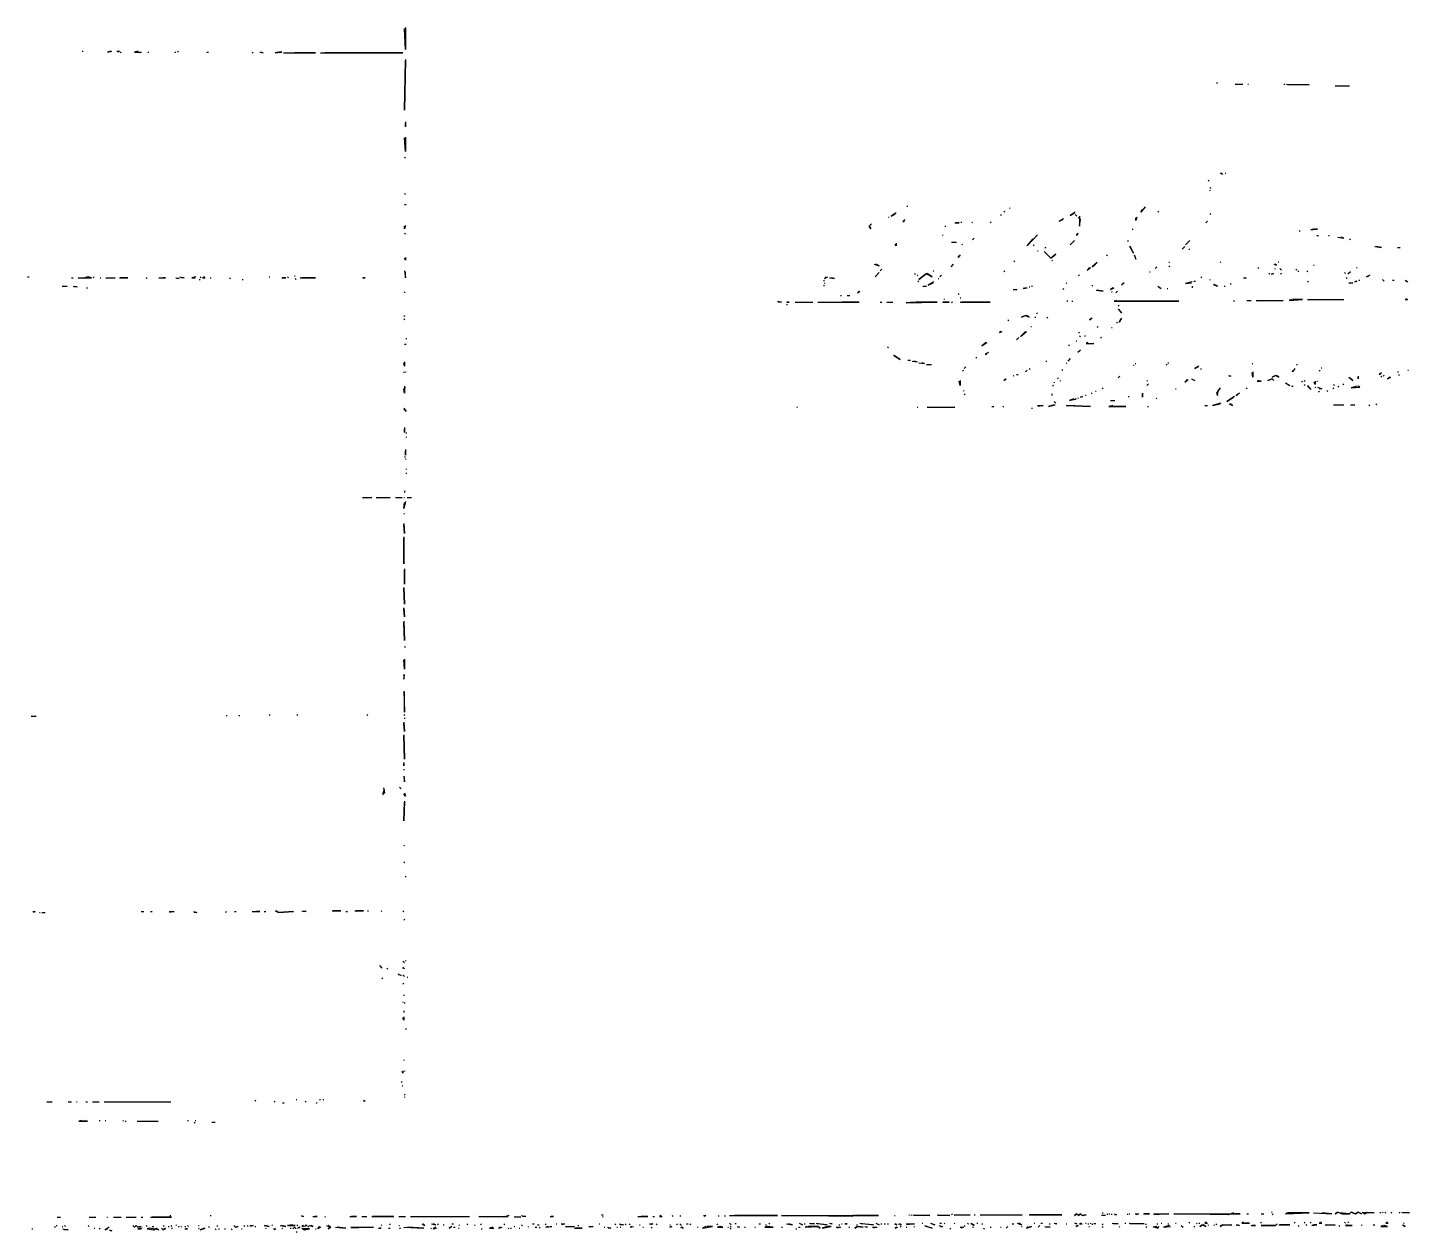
# Model space of a CAD drawing. Extents: x 1 to 1989, y -9 to 1002.
# Drawn here: x 1288 to 1561.7, y 58 to 296.5 of the extents above; entities that cross this region are included whole.
import ezdxf

# ---------------------------------------------------------------- set-up
doc = ezdxf.new("R2010")
doc.units = 0
doc.layers.add('LINEWORK', color=4, linetype='CONTINUOUS')

msp = doc.modelspace()

# ---------------------------------------------------------------- linework, layer by layer
at = {"layer": 'LINEWORK'}
for points in [[(1362.8333, 296.5), (1362.8333, 292.1667), (1362.6667, 296.3333)], [(1298.8333, 291.8333), (1299, 291.8333)], [(1304.5, 291.8333), (1303.8333, 291.6667), (1304.6667, 291.8333)], [(1305.6667, 291.8333), (1306.1667, 291.8333), (1305.8333, 291.6667)], [(1306.5, 291.6667), (1306.3333, 291.5)], [(1309.8333, 291.8333), (1309.1667, 291.6667), (1310.5, 291.6667), (1310.1667, 291.5)], [(1311.8333, 291.6667), (1312, 291.6667)], [(1317.1667, 291.6667), (1317.3333, 291.6667)], [(1317.6667, 291.8333), (1317.8333, 291.6667)], [(1323.5, 291.6667), (1323.8333, 291.6667)], [(1332.5, 291.6667), (1332.6667, 291.5)], [(1334, 291.6667), (1334.6667, 291.5), (1334.1667, 291.6667)], [(1337.6667, 291.6667), (1337, 291.5), (1338.3333, 291.6667), (1337.8333, 291.6667)], [(1338.6667, 291.5), (1345, 291.5), (1340.8333, 291.5)], [(1346, 291.5), (1362.3333, 291.5), (1346.8333, 291.5)], [(1362.8333, 290.1667), (1362.6667, 280.1667), (1362.8333, 290)], [(1523.5, 285.6667), (1523.6667, 285.5)], [(1527.1667, 285.3333), (1528.6667, 285.3333)], [(1529.6667, 285.3333), (1529.8333, 285.3333)], [(1536.8333, 285.3333), (1537, 285.3333)], [(1537.3333, 285.3333), (1541.8333, 285.1667), (1537.5, 285.1667)], [(1547, 285), (1549.8333, 285)], [(1362.8333, 277.8333), (1362.8333, 276.8333), (1362.8333, 277.5)], [(1362.8333, 274.8333), (1362.8333, 272), (1362.6667, 274.6667)], [(1362.6667, 270.8333), (1362.8333, 270.6667)], [(1521.8333, 266.3333), (1522, 266.1667)], [(1524.1667, 267.6667), (1524.6667, 267.5), (1524.3333, 267.6667)], [(1525.1667, 267.6667), (1525.3333, 267.6667)], [(1362.6667, 263.6667), (1362.8333, 263.5)], [(1522.3333, 264.8333), (1522.1667, 264.6667)], [(1522.1667, 264.3333), (1522.1667, 264.1667)], [(1362.6667, 261.5), (1363, 261.5)], [(1462.1667, 261.1667), (1462.3333, 261.1667)], [(1481.5, 260.1667), (1481.3333, 260)], [(1482.5, 260.8333), (1482.5, 260.6667)], [(1495.5, 260), (1494.5, 259.3333), (1495.3333, 259.8333)], [(1509.3333, 261), (1508.5, 260), (1508.8333, 260.5)], [(1512, 260.1667), (1511.8333, 260)], [(1362.8333, 257.3333), (1362.6667, 256.6667), (1362.6667, 257.1667)], [(1455.1667, 257.6667), (1454.6667, 257.1667), (1455, 256.6667), (1454.6667, 257.1667)], [(1458.5, 259), (1458.6667, 259)], [(1460, 259.8333), (1459, 259.1667), (1459.8333, 259.6667)], [(1461.6667, 258.5), (1461.5, 258), (1461.5, 258.3333)], [(1471.6667, 257.8333), (1472.5, 257.8333), (1471.8333, 257.8333)], [(1472.8333, 258), (1473, 258)], [(1475, 258), (1475.1667, 257.8333)], [(1478.8333, 258), (1478.6667, 257.8333)], [(1480.8333, 259.5), (1480.6667, 259.3333)], [(1493.1667, 258.6667), (1492.3333, 258.1667), (1493, 258.5)], [(1495.5, 259.5), (1495.8333, 259.1667)], [(1496.3333, 259.1667), (1496.3333, 257.1667), (1496.5, 258.5), (1496.1667, 259)], [(1507.6667, 259), (1507.5, 258.3333), (1507.5, 258.8333)], [(1521.6667, 258.1667), (1521.3333, 257.8333)], [(1522.3333, 259.6667), (1522.1667, 259.5)], [(1362.6667, 255.8333), (1362.8333, 255.6667)], [(1469.1667, 255.5), (1469.1667, 255.3333)], [(1469.6667, 257.1667), (1469.8333, 257.1667)], [(1475.5, 254.8333), (1475.1667, 254.5)], [(1488, 255.5), (1486, 253.3333), (1487.1667, 254.6667)], [(1496, 255.8333), (1495.8333, 255.3333), (1495.8333, 255.6667)], [(1506.8333, 256.6667), (1506.8333, 256.5)], [(1539.8333, 256.3333), (1540, 256.1667)], [(1543, 256.6667), (1542.1667, 256.5), (1543.5, 256.6667), (1543.1667, 256.5)], [(1543.3333, 255.3333), (1543.6667, 255.3333)], [(1545.6667, 255.3333), (1545.8333, 255.3333)], [(1547.5, 255), (1548.6667, 254.8333), (1548.1667, 255)], [(1549.8333, 254.6667), (1550, 254.5)], [(1460, 253.8333), (1460, 253.3333), (1459.8333, 253.6667)], [(1471, 254), (1472, 254)], [(1473, 253.6667), (1473.1667, 253.5)], [(1487.1667, 253.5), (1487.3333, 253.3333)], [(1488, 252.3333), (1488.1667, 252.3333)], [(1489.3333, 252.1667), (1490.6667, 250.8333), (1491.6667, 251.6667), (1490.6667, 250.8333)], [(1489.6667, 253), (1489.5, 252.8333)], [(1495.3333, 254.3333), (1494.5, 253.5)], [(1505.8333, 254.3333), (1506, 254.1667)], [(1506.3333, 253.3333), (1507, 251.8333), (1506.3333, 253.1667)], [(1517.1667, 253.1667), (1516.6667, 252.6667)], [(1518.1667, 254.3333), (1517.3333, 253.5)], [(1518, 252.6667), (1518.1667, 252.6667)], [(1554.8333, 253.1667), (1556.1667, 253), (1555, 253.1667)], [(1559.3333, 253), (1559.8333, 253)], [(1362.8333, 251), (1362.8333, 250.5), (1362.6667, 250.8333)], [(1455.6667, 249.6667), (1456.6667, 249.3333), (1456, 249.6667)], [(1471.3333, 249.6667), (1470.8333, 249.1667)], [(1472.6667, 251.5), (1472.3333, 251), (1472.5, 251.3333)], [(1483.5, 250.3333), (1483.3333, 250.1667)], [(1490.8333, 250.5), (1491, 250.3333)], [(1499.8333, 250), (1498.8333, 249.1667), (1499.5, 249.6667)], [(1501.8333, 251.5), (1501.6667, 251.3333)], [(1507.1667, 251.5), (1507.5, 250.6667), (1507.3333, 251.3333)], [(1511.6667, 249.1667), (1511.3333, 248.8333)], [(1514, 250.1667), (1514.1667, 250)], [(1514.1667, 249.3333), (1514, 249.1667)], [(1524.3333, 250.1667), (1524.1667, 250)], [(1534.8333, 249.6667), (1535.3333, 249.5), (1535, 249.6667)], [(1535.6667, 250.1667), (1535.8333, 250.1667)], [(1542.6667, 249.5), (1542.8333, 249.5)], [(1288, 247.1667), (1288.3333, 247.1667)], [(1296.6667, 247), (1297, 247)], [(1299.8333, 247.1667), (1299, 246.8333), (1298, 247), (1300.6667, 247), (1300, 247.1667)], [(1301.1667, 247.1667), (1301, 247)], [(1302.3333, 247), (1302.5, 247)], [(1303.5, 247), (1305.3333, 247), (1303.6667, 246.8333)], [(1306.1667, 247), (1307.8333, 247), (1306.3333, 247)], [(1311.6667, 247), (1311.5, 246.8333)], [(1314, 247), (1315.3333, 247), (1314.8333, 247)], [(1317.3333, 247), (1318, 246.8333), (1317.5, 246.8333)], [(1318.1667, 247.1667), (1319, 247), (1318.3333, 247)], [(1321.3333, 247.1667), (1320.5, 247), (1321.1667, 247)], [(1322, 246.6667), (1322.1667, 246.6667)], [(1322.1667, 247.1667), (1322.3333, 247)], [(1323, 247.1667), (1322.6667, 247), (1323.1667, 247)], [(1324.1667, 247), (1324.3333, 247)], [(1328, 247), (1328.1667, 246.8333)], [(1330.5, 246.6667), (1330.6667, 246.6667)], [(1335.8333, 247.1667), (1336, 247.1667)], [(1338.3333, 247), (1339.1667, 247), (1338.5, 247)], [(1339.5, 247.1667), (1339.6667, 247)], [(1340.8333, 247.3333), (1341, 247.3333)], [(1341, 246.8333), (1341.1667, 246.6667)], [(1342, 247), (1345, 247), (1342.3333, 247)], [(1354.3333, 247), (1354.8333, 247), (1354.5, 247)], [(1362.6667, 248.3333), (1362.8333, 247), (1362.8333, 248.1667)], [(1445.6667, 246.5), (1445.6667, 246.3333)], [(1446.1667, 247.1667), (1445.8333, 246.8333), (1446.5, 247.1667)], [(1446.8333, 247), (1447.8333, 246.8333), (1447, 247)], [(1456.6667, 248), (1455.8333, 247.1667)], [(1457.1667, 248.6667), (1456.8333, 248.3333)], [(1463.6667, 247.8333), (1463.8333, 247.6667)], [(1464.1667, 247.5), (1464.3333, 247.3333)], [(1464.5, 246.3333), (1464.3333, 246.1667)], [(1466, 247.8333), (1464.5, 246.6667), (1466, 247.8333), (1467.1667, 247.1667), (1466.1667, 247.8333)], [(1467.3333, 248.3333), (1467.5, 248.3333)], [(1468.3333, 246.8333), (1468.5, 246.8333)], [(1469, 247.5), (1468.6667, 247.1667)], [(1481.5, 248.3333), (1481.3333, 248.1667)], [(1496.3333, 247.5), (1496.1667, 247.3333)], [(1498.3333, 249), (1497.8333, 248.5), (1498.5, 249)], [(1510.1667, 248.1667), (1510.3333, 248.1667)], [(1519, 246.3333), (1519.3333, 246.3333)], [(1520.5, 247.1667), (1520.3333, 247)], [(1522.1667, 246.6667), (1522.1667, 246.5)], [(1528.8333, 247), (1529.3333, 247), (1529, 246.8333)], [(1531.8333, 249), (1531.6667, 248.8333)], [(1534, 247.8333), (1533.8333, 247.6667)], [(1534.6667, 247.8333), (1534.3333, 247.6667), (1534.8333, 247.8333)], [(1535, 248.8333), (1535, 248.6667)], [(1536, 248.8333), (1536.3333, 248.5)], [(1536.3333, 247.8333), (1536.1667, 247.6667)], [(1539.3333, 248.6667), (1539.1667, 248.5)], [(1539.6667, 248.3333), (1539.6667, 248.1667)], [(1541.5, 248.3333), (1541.3333, 248.1667)], [(1541.5, 246.3333), (1541.6667, 246.1667)], [(1548.8333, 248), (1549, 247.8333)], [(1549.3333, 247), (1549.1667, 246.8333)], [(1550, 248.1667), (1549.5, 247.6667)], [(1551.1667, 246.3333), (1550.8333, 246.1667), (1551.3333, 246.3333)], [(1551.1667, 249), (1551.3333, 249)], [(1551.6667, 246.5), (1551.8333, 246.5)], [(1553.8333, 247.5), (1553.1667, 247.1667), (1553.6667, 247.3333)], [(1556.3333, 246.6667), (1556.6667, 246.3333)], [(1558.3333, 246.5), (1558.6667, 246.5)], [(1560.8333, 246.5), (1561.3333, 246.1667), (1561, 246.3333)], [(1294.8333, 245.3333), (1295.8333, 245.3333)], [(1297, 245.3333), (1297.8333, 245.1667), (1297.1667, 245.1667)], [(1299.8333, 245), (1299.6667, 244.8333)], [(1362.6667, 244.1667), (1362.6667, 244)], [(1445.6667, 245.5), (1445.6667, 245.3333)], [(1445.8333, 246), (1445.8333, 245.8333)], [(1452.6667, 244.3333), (1452.3333, 244), (1452.8333, 244.3333)], [(1465.3333, 245.3333), (1466, 245.3333), (1465.5, 245.1667)], [(1467.5, 246.1667), (1466.3333, 245.5), (1467.3333, 246)], [(1472.5, 243.8333), (1472.3333, 243.6667)], [(1483.1667, 244.6667), (1484, 244.6667)], [(1485.8333, 245), (1485.1667, 244.8333), (1486, 245)], [(1486.3333, 245.1667), (1486.5, 245.1667)], [(1486.8333, 245.3333), (1487, 245.3333)], [(1493.1667, 244.8333), (1493, 244.6667)], [(1493.8333, 246), (1493.6667, 245.8333)], [(1498.8333, 245.5), (1498.8333, 245.3333)], [(1499.6667, 244.5), (1501, 244.3333), (1499.8333, 244.5)], [(1503, 245), (1502.5, 244.6667), (1503.1667, 245)], [(1502.6667, 244.1667), (1502.8333, 244.1667)], [(1503.8333, 244.3333), (1503.5, 244)], [(1505.1667, 246), (1504.6667, 245.5)], [(1511.8333, 245.3333), (1512.5, 244.8333), (1512.1667, 245)], [(1513.6667, 244.8333), (1513.8333, 244.8333)], [(1518.6667, 246.1667), (1517.3333, 245.8333), (1518.5, 246)], [(1518.6667, 245.3333), (1518.6667, 245)], [(1522.8333, 245.6667), (1523.6667, 245.3333), (1523, 245.6667)], [(1525, 245.3333), (1525.1667, 245.3333)], [(1526.3333, 245.8333), (1526.1667, 245.6667)], [(1549.6667, 246), (1550.5, 246), (1549.8333, 245.8333)], [(1436.5, 242.3333), (1437.3333, 242.1667), (1436.6667, 242.1667)], [(1438.3333, 242.1667), (1438.8333, 242.1667), (1438.5, 242.1667)], [(1438.3333, 241.6667), (1438.5, 241.6667)], [(1440, 242.1667), (1443.5, 242.1667)], [(1444.5, 242.1667), (1452.6667, 242.1667), (1449.3333, 242.1667)], [(1449, 243.5), (1449.1667, 243.5)], [(1450.3333, 243.5), (1450.8333, 243.5)], [(1456.8333, 242.1667), (1457.1667, 242.1667)], [(1458.1667, 242.1667), (1459.3333, 242.1667)], [(1463.6667, 242.1667), (1462, 242), (1468.1667, 242.1667), (1463.8333, 242.1667)], [(1469.1667, 242.1667), (1470.5, 242.1667), (1469.3333, 242.1667)], [(1469.5, 242.8333), (1469.5, 242.6667)], [(1471.1667, 242.1667), (1471, 242)], [(1472.6667, 243), (1472.8333, 243)], [(1472.6667, 242.1667), (1478.6667, 242.1667), (1473, 242.1667)], [(1493.8333, 242.5), (1494, 242.3333)], [(1494.8333, 242.3333), (1495, 242.3333)], [(1503.6667, 242.5), (1503.1667, 242.3333), (1516, 242.3333), (1503.8333, 242.3333)], [(1504.1667, 241.5), (1504, 241.3333)], [(1504, 240.8333), (1504.6667, 240), (1504.5, 240.3333)], [(1526.8333, 242.5), (1527, 242.3333)], [(1529.5, 242.5), (1530.3333, 242.5)], [(1531.3333, 242.5), (1536.6667, 242.5), (1531.5, 242.3333)], [(1538.3333, 242.6667), (1537.8333, 242.5), (1540.5, 242.6667), (1538.5, 242.6667)], [(1541.5, 242.6667), (1548.6667, 242.6667)], [(1561.1667, 242.8333), (1560.8333, 242.6667), (1561.3333, 242.6667)], [(1362.6667, 239.5), (1362.5, 239.3333)], [(1362.5, 238.8333), (1362.6667, 238.6667)], [(1482.1667, 238.6667), (1482.3333, 238.5)], [(1485.6667, 239.5), (1484.8333, 239.1667), (1485.6667, 239.5), (1486.3333, 239.1667), (1485.8333, 239.5)], [(1487.5, 239.1667), (1487.6667, 239.1667)], [(1488, 240), (1487.8333, 239.8333)], [(1490, 239.1667), (1489.8333, 239)], [(1498.8333, 239), (1498.3333, 238.6667), (1498.6667, 238.8333)], [(1503.8333, 238.1667), (1503.6667, 238)], [(1504.6667, 239), (1504.1667, 238.1667), (1504.5, 238.8333)], [(1480.8333, 236.3333), (1480.5, 236.1667), (1481, 236.3333)], [(1485.6667, 236.3333), (1484.6667, 235.3333), (1485.8333, 236.3333)], [(1486.6667, 237.3333), (1486.8333, 237.3333)], [(1496.3333, 236.1667), (1496.1667, 236)], [(1496.3333, 235.5), (1496.5, 235.3333)], [(1497.3333, 235.5), (1497.5, 235.5)], [(1500, 237.3333), (1499.8333, 237.1667)], [(1502.6667, 237.1667), (1502.8333, 237.1667)], [(1362.6667, 233.8333), (1363, 233.8333)], [(1363, 235), (1363, 234.8333)], [(1458.3333, 233.3333), (1458.5, 233.1667)], [(1477.8333, 234.1667), (1477, 233.5), (1478, 234.1667)], [(1484.3333, 235.1667), (1483.8333, 234.6667)], [(1494.3333, 233.6667), (1494.1667, 233.5)], [(1495.6667, 234.5), (1495.8333, 234.5)], [(1496.5, 232.6667), (1496, 232.1667)], [(1498, 234.1667), (1497.6667, 234), (1499.1667, 234), (1498.3333, 233.8333)], [(1500.6667, 235.1667), (1500.5, 235)], [(1362.6667, 230.3333), (1362.6667, 229.5), (1362.5, 230.1667)], [(1459.5, 231.6667), (1460.8333, 230.8333), (1459.6667, 231.5)], [(1462.3333, 230.6667), (1462.8333, 230.6667)], [(1463.1667, 230.5), (1464.1667, 230.3333), (1463.5, 230.5)], [(1464.5, 230.1667), (1465.6667, 230), (1465.1667, 230.1667)], [(1475.8333, 231.1667), (1476, 231.1667)], [(1478.3333, 232.1667), (1477.6667, 231.8333), (1478, 231.8333)], [(1489.6667, 230.5), (1489.8333, 230.5)], [(1493.8333, 230.1667), (1493.6667, 230)], [(1494.5, 231), (1494, 230.5)], [(1507.3333, 230), (1507.5, 230)], [(1513.8333, 230.1667), (1514, 230.1667)], [(1530.5, 230), (1530.6667, 230)], [(1362.5, 228.3333), (1362.5, 228.1667)], [(1362.8333, 228.3333), (1363, 228.3333)], [(1466, 229.8333), (1467, 229.8333)], [(1473.3333, 228.6667), (1473.1667, 228.5)], [(1473.8333, 229.3333), (1473.5, 229)], [(1483.1667, 227.6667), (1483.3333, 227.5)], [(1483.8333, 227.8333), (1484.1667, 227.8333)], [(1486, 228.6667), (1485.6667, 228.3333)], [(1486.5, 229), (1486.3333, 228.8333)], [(1492.1667, 227.1667), (1492, 227)], [(1492.8333, 228.8333), (1493, 228.6667)], [(1504.3333, 227.5), (1504, 227.1667)], [(1507, 229.6667), (1507.1667, 229.6667)], [(1513.6667, 229.8333), (1513.5, 229.6667)], [(1520, 229.5), (1519.1667, 229), (1519.8333, 229.3333)], [(1520.3333, 229), (1520.3333, 228.8333)], [(1525.8333, 227.6667), (1526.3333, 227.5), (1526, 227.5)], [(1530.6667, 228.3333), (1530.6667, 227.3333), (1530.5, 228.1667)], [(1535.1667, 227.6667), (1534.5, 227.3333), (1535.1667, 227.6667), (1535.8333, 227.3333), (1535.3333, 227.6667)], [(1539, 229), (1538.5, 228.3333), (1538.6667, 228.6667)], [(1539.3333, 229.8333), (1539.5, 229.8333)], [(1544, 228.6667), (1543.8333, 228.5)], [(1544.1667, 229.1667), (1544.3333, 229.1667)], [(1549.6667, 227.3333), (1550.5, 226.6667), (1549.8333, 227.1667)], [(1551.5, 227.5), (1551.5, 227), (1551.5, 227.3333)], [(1556.1667, 228.1667), (1555.6667, 227.8333), (1556, 228)], [(1556, 227.5), (1556.1667, 227.3333)], [(1556.6667, 227.6667), (1556.5, 227.5)], [(1557.8333, 227.3333), (1557.3333, 227), (1558, 227.3333)], [(1559.3333, 228.3333), (1559.5, 228.3333)], [(1559.6667, 227.8333), (1559.5, 227.6667)], [(1561.3333, 228.6667), (1561.5, 228.6667)], [(1362.6667, 225.5), (1362.6667, 224.1667), (1362.5, 224.8333), (1362.8333, 225.3333)], [(1472.6667, 226.6667), (1472.6667, 225.6667), (1472.5, 226.5)], [(1473.3333, 224.6667), (1473.5, 224.5)], [(1481.6667, 227), (1481.3333, 226.6667), (1481.8333, 227)], [(1491.1667, 225.6667), (1491, 225.5)], [(1491.3333, 226.3333), (1491.3333, 226.1667)], [(1492.5, 226.6667), (1492.5, 226.5)], [(1499.5, 224.5), (1499.6667, 224.5)], [(1501, 225.1667), (1500.8333, 225)], [(1509.6667, 226.6667), (1509.8333, 226.5)], [(1510, 226), (1509.6667, 225.6667)], [(1515.3333, 225), (1515.5, 225)], [(1517.6667, 226.8333), (1517.1667, 226.3333), (1517.8333, 226.8333)], [(1518.5, 227), (1519.1667, 226.6667), (1518.6667, 226.8333)], [(1524.1667, 225.1667), (1523.5, 224.1667), (1523.6667, 223.6667), (1523.8333, 224.8333)], [(1529.5, 225.1667), (1529.3333, 225)], [(1531.8333, 226.6667), (1531.5, 226.5), (1532.3333, 226.5), (1532, 226.5)], [(1534.5, 227), (1533.6667, 226.6667), (1534.5, 227), (1534.8333, 226.6667)], [(1537.1667, 226.1667), (1538, 225.6667), (1537.3333, 226)], [(1538.3333, 225.5), (1538.6667, 225.5)], [(1540.5, 226.5), (1540.3333, 226.3333)], [(1540.8333, 226.6667), (1541, 226.5)], [(1540.8333, 225.8333), (1541, 225.6667)], [(1541.5, 225.6667), (1542.1667, 224.8333), (1541.5, 225.5)], [(1543, 226.5), (1543, 225.8333), (1542.8333, 226.3333)], [(1543, 225.3333), (1543.1667, 225.1667)], [(1543.3333, 226.5), (1543.5, 226.5)], [(1543.5, 225.3333), (1544.3333, 225), (1543.8333, 225)], [(1543.6667, 224.5), (1543.8333, 224.3333)], [(1545.3333, 224.6667), (1545.5, 224.5)], [(1546.5, 225.1667), (1546.6667, 225)], [(1546.6667, 225.8333), (1546.8333, 225.6667)], [(1547.6667, 225.5), (1547.5, 225.3333)], [(1548.5, 226), (1548.6667, 225.8333)], [(1551.3333, 225.5), (1550.1667, 225.1667), (1551.8333, 225.3333), (1551.5, 225.5)], [(1473.5, 224), (1473.6667, 223.8333)], [(1491.3333, 221.8333), (1490.1667, 221.5), (1491.5, 221.8333)], [(1490.8333, 224), (1490.8333, 223.6667)], [(1491.3333, 222.5), (1491.6667, 222.1667)], [(1495.1667, 223), (1494.3333, 222.6667), (1495.6667, 223), (1495.3333, 222.8333)], [(1496, 223.1667), (1496.1667, 223.1667)], [(1496.8333, 223.5), (1496.5, 223.3333), (1497, 223.5)], [(1497.6667, 223.8333), (1497.5, 223.6667)], [(1498.6667, 224.1667), (1498.8333, 224.1667)], [(1502.5, 222.6667), (1503.3333, 222.6667)], [(1506, 223.5), (1506.1667, 223.5)], [(1508.8333, 224.1667), (1508.8333, 223.3333), (1508.8333, 224)], [(1511.6667, 223.1667), (1511.5, 223)], [(1524.3333, 222.1667), (1522.6667, 221.6667), (1524.1667, 222)], [(1527, 223.5), (1525.5, 222.5), (1526.8333, 223.3333)], [(1526, 222), (1526.6667, 221.6667), (1526.1667, 222)], [(1528, 224.1667), (1527.3333, 223.6667), (1527.6667, 223.8333)], [(1546.6667, 221.8333), (1548.6667, 221.8333)], [(1550, 221.8333), (1550.8333, 221.8333)], [(1553.6667, 221.8333), (1553.8333, 221.6667)], [(1555.1667, 222), (1555, 221.8333)], [(1362.5, 221.1667), (1363, 220.5), (1362.5, 221)], [(1440.3333, 221.3333), (1440.5, 221.3333)], [(1464.1667, 221.3333), (1464.3333, 221.3333)], [(1466.1667, 221.3333), (1471.6667, 221.3333)], [(1479, 221.5), (1479.3333, 221.5)], [(1481.1667, 221.5), (1481.3333, 221.5)], [(1486.8333, 221.1667), (1487, 221.1667)], [(1488, 221.6667), (1489.1667, 221.6667), (1488.1667, 221.5)], [(1493.6667, 221.6667), (1498.5, 221.5), (1493.8333, 221.6667)], [(1503, 221.6667), (1502.1667, 221.5), (1505.5, 221.5), (1503.1667, 221.5)], [(1509.8333, 221.5), (1510, 221.5)], [(1521.1667, 221.6667), (1521.6667, 221.6667)], [(1362.6667, 217.3333), (1362.6667, 216.3333), (1362.6667, 217)], [(1363, 216.3333), (1363, 216.1667)], [(1363, 215.5), (1363, 215.3333)], [(1362.6667, 211.5), (1362.8333, 211.5)], [(1362.8333, 213), (1362.8333, 211.8333), (1362.8333, 212.6667)], [(1362.8333, 211.1667), (1363, 211)], [(1363, 209.1667), (1363, 209)], [(1363, 208.3333), (1363, 208.1667)], [(1354.3333, 203.5), (1356.1667, 203.5), (1354.5, 203.3333)], [(1357, 203.5), (1359.8333, 203.5), (1357.1667, 203.3333)], [(1360.8333, 203.5), (1362.1667, 203.5)], [(1362.5, 203.5), (1362.6667, 203.5)], [(1362.8333, 202.6667), (1362.5, 201.3333), (1362.6667, 202.5)], [(1362.6667, 204.8333), (1362.6667, 204.5)], [(1363.1667, 203.5), (1364, 203.5)], [(1362.5, 200.3333), (1362.6667, 200.1667)], [(1362.5, 198.3333), (1362.6667, 196.3333), (1362.5, 198.1667)], [(1362.5, 195.6667), (1362.5, 190.3333), (1362.5, 195.5)], [(1362.6667, 189.3333), (1362.6667, 186.3333), (1362.6667, 189.1667)], [(1362.5, 185.6667), (1362.6667, 182.3333), (1362.5, 185.5)], [(1362.5, 181.6667), (1362.6667, 179.8333), (1362.5, 181.5)], [(1362.5, 179), (1362.6667, 175.1667), (1362.5, 178.8333)], [(1362.6667, 174), (1362.8333, 173.8333)], [(1362.6667, 171.5), (1362.6667, 169.5), (1362.5, 171.3333)], [(1362.5, 168.5), (1362.5, 167.5), (1362.6667, 168.3333)], [(1362.5, 165.1667), (1362.6667, 161), (1362.6667, 165)], [(1288.6667, 160.1667), (1289.6667, 160.1667)], [(1327.3333, 160.3333), (1327.5, 160.3333)], [(1329.8333, 160.3333), (1330, 160.3333)], [(1335.8333, 160.5), (1336, 160.3333)], [(1341.3333, 160.5), (1341.5, 160.3333)], [(1355.3333, 160.5), (1355.1667, 160.3333)], [(1362.5, 160.5), (1362.6667, 160.3333)], [(1362.5, 159), (1362.6667, 157.1667), (1362.5, 158.8333)], [(1362.6667, 159.8333), (1362.6667, 159.6667)], [(1362.5, 156.5), (1362.6667, 151.6667), (1362.5, 156.3333)], [(1362.5, 151), (1362.5, 150.3333), (1362.5, 150.8333)], [(1362.5, 149.6667), (1362.5, 149.5)], [(1362.5, 148.3333), (1362.6667, 147.1667), (1362.6667, 148.1667)], [(1358.5, 146), (1358.6667, 145), (1358.3333, 144.6667), (1358.6667, 145.8333)], [(1361.6667, 146.1667), (1362, 145.8333)], [(1362.6667, 145), (1362.8333, 144.3333), (1362.5, 144.8333)], [(1362.6667, 143.3333), (1362.5, 139.5), (1362.6667, 143.1667)], [(1362.5, 134.6667), (1362.6667, 134.5)], [(1362.6667, 131.3333), (1362.5, 131.1667)], [(1362.8333, 128.5), (1362.8333, 128.3333)], [(1289, 121.5), (1289.5, 121.5), (1289.1667, 121.3333)], [(1290.3333, 121.3333), (1290.5, 121.3333)], [(1290.8333, 121.3333), (1291.5, 121.3333)], [(1310.5, 121.5), (1311, 121.5)], [(1312.3333, 121.5), (1312.6667, 121.5)], [(1316, 121.5), (1317, 121.5), (1316.1667, 121.3333)], [(1320.8333, 121.5), (1321.5, 121.3333), (1321, 121.3333)], [(1327.1667, 121.5), (1327.3333, 121.3333)], [(1329, 121.5), (1329.3333, 121.5)], [(1332.5, 121.5), (1334, 121.5), (1333.3333, 121.5)], [(1334.8333, 121.5), (1335.1667, 121.5)], [(1337, 121.6667), (1337.6667, 121.3333), (1340.6667, 121.5), (1337.6667, 121.3333), (1337.1667, 121.6667)], [(1342.3333, 121.6667), (1343.1667, 121.5), (1342.5, 121.5)], [(1348.3333, 121.6667), (1350, 121.6667), (1348.5, 121.6667)], [(1351, 121.5), (1351.3333, 121.5)], [(1352.8333, 121.6667), (1354.5, 121.6667), (1353, 121.6667)], [(1355.3333, 121.6667), (1355.5, 121.6667)], [(1358, 121.6667), (1358.1667, 121.5)], [(1362.3333, 121.6667), (1362.5, 121.5)], [(1362.5, 120), (1362.6667, 119.8333)], [(1357.6667, 110.8333), (1358.1667, 110.3333)], [(1359.1667, 110.3333), (1359.3333, 110.1667)], [(1362.3333, 111.6667), (1362.6667, 111.3333)], [(1362.3333, 110.5), (1362.6667, 110.1667), (1362.3333, 110.3333)], [(1362.8333, 111.8333), (1362.8333, 111.6667)], [(1358.3333, 108.3333), (1358.1667, 108.1667)], [(1361.3333, 109.1667), (1362, 108.8333), (1361.5, 109)], [(1362.3333, 109), (1362.6667, 108.6667)], [(1362.5, 107.3333), (1362.3333, 107.1667)], [(1363.1667, 108.5), (1363.3333, 108.5)], [(1362.5, 105), (1362.5, 104.8333)], [(1362.3333, 103.6667), (1362.3333, 103.5)], [(1362.5, 101.8333), (1362.5, 101.5)], [(1362.6667, 103.5), (1362.6667, 103.3333)], [(1362.5, 100.6667), (1362.5, 100), (1362.3333, 100.5)], [(1362.8333, 98.3333), (1363, 98.1667)], [(1362.5, 92.1667), (1362.5, 92)], [(1362.1667, 87.8333), (1362, 87.6667)], [(1362.3333, 90), (1362.3333, 89.5), (1362.1667, 89.8333)], [(1362.6667, 90), (1362.6667, 89.8333)], [(1362.1667, 87), (1362.3333, 87)], [(1362.6667, 85.3333), (1362.6667, 85.1667)], [(1291.8333, 83.8333), (1292.8333, 83.8333)], [(1296, 83.8333), (1296.6667, 83.8333)], [(1297.6667, 83.8333), (1297.8333, 83.8333)], [(1299.5, 83.8333), (1299.8333, 83.8333)], [(1300.8333, 83.8333), (1302.1667, 83.8333)], [(1303.1667, 83.8333), (1316.3333, 83.8333)], [(1333, 84.1667), (1333.1667, 84)], [(1336.8333, 84), (1337, 83.8333)], [(1338.5, 83.6667), (1338.8333, 83.6667)], [(1341.1667, 84.3333), (1341.3333, 84.3333)], [(1343, 84), (1343.1667, 83.8333)], [(1345.1667, 83.6667), (1345.3333, 83.6667)], [(1345.8333, 84.3333), (1346, 84.3333)], [(1346.5, 84.3333), (1346.6667, 84.3333)], [(1354.5, 84.1667), (1354.8333, 84), (1354.5, 84)], [(1362.6667, 84.8333), (1362.6667, 84.6667)], [(1298.6667, 80.1667), (1298.1667, 80), (1299.8333, 80), (1298.8333, 80)], [(1302.1667, 80.1667), (1302.3333, 80.1667)], [(1303.3333, 80.1667), (1303.5, 80.1667)], [(1306.8333, 80.1667), (1307, 80)], [(1307.3333, 80), (1307.5, 80)], [(1309.6667, 80), (1313.8333, 80)], [(1319.6667, 80.1667), (1319.8333, 80.1667)], [(1321, 79.8333), (1321.1667, 79.6667)], [(1321.1667, 80.1667), (1321.3333, 80.1667)], [(1324.5, 79.8333), (1325.1667, 79.8333)], [(1293.8333, 61), (1294.5, 61)], [(1300.1667, 61), (1301.5, 61)], [(1303.6667, 61), (1303.8333, 61)], [(1305, 61), (1306.5, 61)], [(1307.5, 61), (1309.5, 61)], [(1310.5, 61), (1310.8333, 61)], [(1312.3333, 61), (1316.5, 61), (1312.6667, 61)], [(1316.1667, 61.3333), (1316.3333, 61.3333)], [(1324.1667, 61.3333), (1324.3333, 61.3333)], [(1342.1667, 61.3333), (1342.6667, 61.1667), (1342.3333, 61.1667)], [(1344.5, 61.1667), (1345.3333, 61.1667), (1344.8333, 61.1667)], [(1346.8333, 61.1667), (1347, 61)], [(1351.8333, 61.1667), (1353.1667, 61.1667), (1352.1667, 61.1667)], [(1354.1667, 61.1667), (1355.1667, 61.1667)], [(1356.1667, 61.1667), (1360.5, 61.1667), (1356.3333, 61.1667)], [(1361.5, 61.1667), (1362.8333, 61.1667)], [(1363.8333, 61.1667), (1375.5, 61.1667)], [(1383.3333, 61.3333), (1382.3333, 61), (1377.3333, 61.1667), (1383.1667, 61.1667)], [(1384.3333, 61.1667), (1385.6667, 61), (1384.5, 61)], [(1385.8333, 61.3333), (1386.6667, 61.1667), (1386, 61.1667)], [(1391.5, 61.1667), (1392.1667, 61.1667), (1391.6667, 61.1667)], [(1401.6667, 61.5), (1402, 61.5)], [(1402, 61.1667), (1401.8333, 61)], [(1408.8333, 61.1667), (1410.8333, 61.1667), (1409.5, 61.1667)], [(1411.8333, 61.1667), (1412.1667, 61.1667)], [(1413.5, 61.3333), (1413.1667, 61.1667), (1413.6667, 61.1667)], [(1415.6667, 61.3333), (1415.8333, 61.1667)], [(1417.1667, 61.3333), (1417.3333, 61.1667)], [(1421.8333, 61.3333), (1422.3333, 61.3333), (1422, 61.1667)], [(1424.8333, 61.3333), (1424.8333, 61.1667)], [(1426.1667, 61.3333), (1426, 61.1667)], [(1427, 61.3333), (1436.5, 61.3333), (1428, 61.3333)], [(1451.6667, 61.5), (1451.3333, 61.1667), (1437.3333, 61.3333), (1456.5, 61.3333), (1451.8333, 61.3333)], [(1459.6667, 61.3333), (1459.8333, 61.3333)], [(1462.5, 61.5), (1462.6667, 61.5)], [(1463, 61.5), (1463, 61.3333)], [(1463.3333, 61.5), (1466.6667, 61.3333), (1463.5, 61.3333)], [(1468.1667, 61.5), (1470.6667, 61.3333), (1468.3333, 61.3333)], [(1471.1667, 61.6667), (1471, 61.5)], [(1471.5, 61.5), (1474.6667, 61.5), (1471.6667, 61.3333)], [(1475.5, 61.5), (1475.6667, 61.5)], [(1476.6667, 61.5), (1485, 61.5), (1476.8333, 61.3333)], [(1486.3333, 61.5), (1492.8333, 61.5), (1486.5, 61.5)], [(1495.8333, 61.6667), (1495.3333, 61.3333), (1495.8333, 61.6667), (1496.1667, 61.3333), (1496.5, 61.6667), (1496.8333, 61.3333), (1497.6667, 61.5), (1496.8333, 61.3333), (1496.5, 61.6667), (1496.1667, 61.3333)], [(1500.6667, 61.5), (1501.5, 61.3333), (1500.8333, 61.3333)], [(1500.8333, 61.8333), (1501, 61.8333)], [(1501.8333, 61.6667), (1501.8333, 61.5)], [(1502.1667, 61.6667), (1502.3333, 61.6667)], [(1502.6667, 61.6667), (1502.6667, 61.5)], [(1503.1667, 61.6667), (1503.6667, 61.5), (1503.3333, 61.5)], [(1505.8333, 61.6667), (1505.8333, 61.5)], [(1506.1667, 61.6667), (1506.3333, 61.6667)], [(1507.3333, 61.6667), (1508, 61.6667), (1507.5, 61.5)], [(1509, 61.6667), (1510.1667, 61.6667), (1509.1667, 61.6667)], [(1511, 61.6667), (1514, 61.6667), (1511.1667, 61.5)], [(1526.8333, 61.8333), (1525.8333, 61.5), (1515, 61.6667), (1528.1667, 61.6667), (1527, 61.6667)], [(1529.5, 61.6667), (1529.8333, 61.6667)], [(1532.3333, 61.6667), (1532.8333, 61.6667)], [(1534.3333, 62), (1534.5, 62)], [(1534.6667, 61.6667), (1534.5, 61.5)], [(1537.5, 61.8333), (1537.1667, 61.6667), (1541.8333, 61.8333), (1537.6667, 61.8333)], [(1542.6667, 61.8333), (1546.3333, 61.6667), (1544.3333, 61.8333)], [(1547.5, 62), (1547, 61.6667), (1547.5, 62), (1548.3333, 61.6667), (1549.8333, 61.6667), (1550.1667, 62), (1551, 61.6667), (1551.5, 62), (1552.1667, 61.6667), (1551.5, 62), (1551, 61.6667), (1550.1667, 62), (1549.8333, 61.6667), (1547.6667, 61.8333)], [(1552.3333, 62), (1552.8333, 61.6667), (1553.3333, 62), (1554.6667, 61.8333), (1552.5, 61.8333)], [(1555.8333, 62), (1556, 61.8333)], [(1556.3333, 62), (1556.5, 61.8333)], [(1556.8333, 62), (1557, 61.8333)], [(1558, 62), (1558.1667, 61.8333)], [(1559.6667, 62), (1559.8333, 61.8333)], [(1560.1667, 62), (1561.6667, 61.8333), (1560.3333, 61.8333)], [(1288.8333, 58.6667), (1289, 58.6667)], [(1293.3333, 59.1667), (1293.5, 59)], [(1293.6667, 59.3333), (1293.8333, 59.3333)], [(1294.8333, 59.1667), (1295, 59.1667)], [(1295, 58.6667), (1296, 58.5), (1295.1667, 58.5)], [(1295.3333, 59.3333), (1295.5, 59.1667)], [(1300, 59.3333), (1300.1667, 59.1667)], [(1301.1667, 58.8333), (1301.3333, 58.8333)], [(1302.1667, 58.8333), (1302.3333, 58.6667)], [(1304.1667, 59), (1303.3333, 58.5), (1303.8333, 58.6667)], [(1304.1667, 58.5), (1304.6667, 58.3333), (1304.3333, 58.3333)], [(1308.8333, 59.3333), (1309.1667, 59), (1309.5, 59.3333), (1309.8333, 59), (1310.5, 59.1667), (1309.8333, 59), (1309.5, 59.3333), (1309.1667, 59)], [(1310.6667, 58.8333), (1309.8333, 58.6667), (1310.5, 58.6667)], [(1311.5, 59.3333), (1311.6667, 59.1667)], [(1312, 58.8333), (1311.6667, 58.6667), (1313, 58.5), (1313.5, 58.8333), (1314, 58.5), (1312.1667, 58.8333)], [(1312.6667, 59.1667), (1313, 59.1667)], [(1314.5, 58.8333), (1314.8333, 58.5), (1315.3333, 58.8333), (1314.8333, 58.5)], [(1314.8333, 59.3333), (1315, 59.1667)], [(1315.8333, 59.1667), (1316, 59.1667)], [(1316.3333, 59.3333), (1316.5, 59.1667)], [(1316.6667, 58.8333), (1316.5, 58.6667)], [(1317.3333, 59.5), (1317.5, 59.3333)], [(1317.8333, 59.1667), (1318, 59.1667)], [(1318.3333, 59.1667), (1318.5, 59)], [(1319.1667, 59.1667), (1319.3333, 59.1667)], [(1319.1667, 58.6667), (1319.6667, 58.6667), (1319.3333, 58.6667)], [(1319.6667, 59.3333), (1319.8333, 59.1667)], [(1321.8333, 59.3333), (1322, 59.3333)], [(1322, 58.8333), (1321.8333, 58.6667)], [(1323, 58.8333), (1322.1667, 58.5), (1323.1667, 58.8333)], [(1323.8333, 59.1667), (1324, 59)], [(1325.1667, 58.6667), (1325.3333, 58.5)], [(1325.5, 59.3333), (1325.6667, 59.1667)], [(1325.8333, 58.6667), (1326, 58.6667)], [(1327, 58.6667), (1327.1667, 58.6667)], [(1328.3333, 58.6667), (1328.5, 58.5)], [(1328.8333, 59.3333), (1329.1667, 59), (1329.6667, 59.1667), (1329.1667, 59)], [(1330.3333, 58.6667), (1330.5, 58.6667)], [(1330.8333, 59.3333), (1331, 59.1667)], [(1331.5, 59.3333), (1331.6667, 59.1667)], [(1332, 59.3333), (1332.6667, 59.3333), (1332.1667, 59.1667)], [(1333, 59.1667), (1333.1667, 59.1667)], [(1334.8333, 59.3333), (1335.8333, 59.1667), (1335, 59.3333)], [(1335.1667, 58.8333), (1335.1667, 58.6667)], [(1336.5, 59.5), (1336.3333, 59.3333)], [(1336.6667, 58.6667), (1337.1667, 58.6667), (1336.8333, 58.5)], [(1338, 59.3333), (1339.1667, 59.1667), (1338.3333, 59.3333)], [(1338.3333, 58.8333), (1338.5, 58.6667)], [(1340.5, 59.5), (1339.5, 59.3333), (1341, 59.3333), (1340.6667, 59.3333)], [(1340, 58.8333), (1340.1667, 58.8333)], [(1340.8333, 59), (1340.5, 58.6667), (1340.8333, 59), (1341.1667, 58.6667)], [(1341.1667, 58.1667), (1341.3333, 58)], [(1341.3333, 59.5), (1341.5, 59.3333)], [(1341.8333, 59), (1341.5, 58.8333), (1342, 59)], [(1342.6667, 59.3333), (1342.3333, 59.1667), (1343.3333, 59.3333), (1343, 59.3333)], [(1342.3333, 58.8333), (1342.8333, 58.5), (1343.8333, 58.6667), (1342.5, 58.6667)], [(1343.8333, 59.3333), (1343.5, 59), (1343.8333, 59.3333), (1344.5, 59.1667), (1344.1667, 59.3333)], [(1345, 58.6667), (1345.1667, 58.6667)], [(1345.6667, 59.1667), (1346, 59), (1345.5, 58.6667), (1345.8333, 59.1667)], [(1347.1667, 59.3333), (1348, 59), (1347.5, 58.6667), (1348, 59), (1347.5, 59.3333)], [(1349, 59), (1351, 58.8333), (1349.3333, 59)], [(1352, 59), (1356.5, 59), (1352.1667, 58.8333)], [(1357.5, 58.8333), (1358, 58.8333), (1357.6667, 58.8333)], [(1358, 59.5), (1358.1667, 59.3333)], [(1359.5, 58.8333), (1359.8333, 58.8333)], [(1359.6667, 59.6667), (1359.8333, 59.5)], [(1361.5, 59.3333), (1361.6667, 59.3333)], [(1361.8333, 58.8333), (1361.6667, 58.6667)], [(1362.5, 59), (1366.5, 58.8333), (1363.3333, 59)], [(1366.1667, 59.6667), (1366.6667, 59.3333), (1366.3333, 59.6667)], [(1368, 58.8333), (1367.8333, 58.6667)], [(1368, 59.6667), (1368.8333, 59.5), (1368.3333, 59.6667)], [(1368.8333, 59), (1368.3333, 58.6667), (1369, 58.8333)], [(1369.1667, 59.6667), (1369.3333, 59.5)], [(1370.3333, 59.5), (1370.5, 59.5)], [(1372, 59.1667), (1371.5, 58.8333), (1371.8333, 59)], [(1372, 59.6667), (1372.3333, 59.6667)], [(1372.3333, 59), (1372.6667, 59)], [(1373.3333, 58.8333), (1373.5, 58.8333)], [(1373.5, 59.5), (1373.5, 59.3333)], [(1375, 59.6667), (1375.1667, 59.5)], [(1376.5, 59.5), (1376.6667, 59.3333)], [(1377.6667, 59.6667), (1377.8333, 59.5)], [(1377.8333, 58.6667), (1378, 58.6667)], [(1380.1667, 59), (1379.5, 58.8333), (1380.3333, 58.8333)], [(1381.6667, 59), (1381.3333, 58.8333), (1382, 59)], [(1382.3333, 59.6667), (1382.5, 59.5)], [(1383.1667, 58.8333), (1383.3333, 58.6667)], [(1383.6667, 58.8333), (1383.8333, 58.8333)], [(1384.3333, 59.1667), (1384.5, 59.1667)], [(1385.3333, 58.8333), (1385.5, 58.8333)], [(1385.8333, 59.5), (1386, 59.3333)], [(1387.1667, 59.1667), (1387.1667, 59)], [(1388, 59.6667), (1388.3333, 59.6667)], [(1388.5, 59), (1388.8333, 59)], [(1389, 59.5), (1389.3333, 59.5)], [(1389.5, 59), (1389.3333, 58.8333)], [(1390.5, 59.6667), (1390.6667, 59.5)], [(1391, 59.1667), (1390.6667, 59), (1391.8333, 59.1667), (1391.1667, 59)], [(1392.6667, 59.6667), (1392.8333, 59.6667)], [(1393.6667, 59.6667), (1394.3333, 59.6667), (1393.8333, 59.5)], [(1394.5, 59.1667), (1396.3333, 59.1667), (1394.6667, 59)], [(1396.3333, 58.8333), (1397.8333, 58.8333), (1396.5, 58.8333)], [(1397, 59.3333), (1397.1667, 59.3333)], [(1399.1667, 59.1667), (1400, 59.1667), (1399.3333, 59)], [(1401.1667, 59.6667), (1401.3333, 59.6667)], [(1402.1667, 59), (1402.3333, 59)], [(1402.8333, 59), (1403.5, 58.8333), (1403, 58.8333)], [(1404.3333, 59.6667), (1404.5, 59.5)], [(1404.6667, 59), (1404.8333, 59)], [(1405.1667, 59.6667), (1406, 59.5), (1405.3333, 59.5)], [(1405.3333, 59), (1405.5, 59)], [(1406.3333, 59.6667), (1406.5, 59.5)], [(1407.1667, 59.6667), (1407.3333, 59.5)], [(1407.6667, 59.1667), (1407.3333, 59), (1408, 59.1667)], [(1409.1667, 59.5), (1409.3333, 59.5)], [(1409.8333, 59), (1410, 59)], [(1411.1667, 59.6667), (1411.8333, 59.6667), (1411.3333, 59.5)], [(1411.5, 59), (1411.6667, 58.8333)], [(1412.5, 59.6667), (1412.6667, 59.5)], [(1415.1667, 59.5), (1415.3333, 59.5)], [(1415.5, 59.1667), (1415.1667, 59), (1415.6667, 59.1667)], [(1416.5, 59.6667), (1416.6667, 59.5)], [(1417.1667, 59.6667), (1417.5, 59.3333)], [(1417.3333, 59), (1417.8333, 58.8333), (1417.5, 59)], [(1418.5, 59.6667), (1418.8333, 59.6667)], [(1419.3333, 59.6667), (1419.1667, 59.5)], [(1420.6667, 59), (1420.8333, 59)], [(1422.3333, 59.1667), (1421.6667, 58.8333), (1423.6667, 59.1667), (1422.5, 59.1667)], [(1424.5, 59.6667), (1424.6667, 59.5)], [(1425, 59.1667), (1424.6667, 59), (1425.6667, 59), (1425.1667, 59.1667)], [(1426.6667, 59), (1426.8333, 59)], [(1427, 59.8333), (1427.3333, 59.5)], [(1427.1667, 59.1667), (1427.3333, 59.1667)], [(1427.1667, 58.8333), (1427.3333, 58.6667)], [(1428.1667, 59.8333), (1428.3333, 59.6667)], [(1428.5, 59.1667), (1429, 59), (1428.6667, 59)], [(1430, 59), (1430.1667, 59)], [(1432, 59), (1432.1667, 59)], [(1432.8333, 59.6667), (1433.1667, 59.6667)], [(1434.3333, 59.1667), (1434, 59), (1435.6667, 59), (1434.5, 59.1667)], [(1434.1667, 59.5), (1434.3333, 59.5)], [(1434.8333, 59.8333), (1435, 59.6667)], [(1437.3333, 59), (1437.5, 59)], [(1438.3333, 59.6667), (1439.5, 59.5), (1438.6667, 59.6667)], [(1440.1667, 58.6667), (1440.3333, 58.6667)], [(1440.6667, 59), (1441, 59)], [(1440.8333, 59.8333), (1441.5, 59.5), (1441, 59.6667)], [(1441.8333, 59.6667), (1442, 59.6667)], [(1442.3333, 59.1667), (1442, 59), (1444.5, 59.1667), (1445, 58.8333), (1444.5, 59.1667), (1442.5, 59.1667)], [(1442.8333, 59.8333), (1443.8333, 59.6667), (1443, 59.6667)], [(1444.1667, 59.8333), (1446.3333, 59.5), (1444.3333, 59.6667)], [(1446.3333, 59.1667), (1445.3333, 58.8333), (1447.1667, 59.1667), (1446.5, 59.1667)], [(1446.8333, 59.8333), (1447.3333, 59.6667), (1447, 59.6667)], [(1448.1667, 59), (1449, 59), (1448.3333, 58.8333)], [(1448.6667, 59.5), (1448.8333, 59.5)], [(1449.1667, 59.6667), (1449.3333, 59.6667)], [(1449.8333, 59.6667), (1450.3333, 59.6667), (1450, 59.6667)], [(1450.6667, 59), (1450.8333, 59)], [(1452.3333, 59.1667), (1451.8333, 58.8333), (1452.3333, 59.1667), (1453.5, 59), (1452.5, 59.1667)], [(1452.1667, 59.5), (1452.3333, 59.5)], [(1452.8333, 59.8333), (1455.5, 59.5), (1453, 59.6667)], [(1453.8333, 59.1667), (1454.3333, 59), (1454, 59)], [(1455.3333, 59), (1456.1667, 59), (1455.5, 58.8333)], [(1456, 59.8333), (1456.6667, 59.5), (1456.1667, 59.6667)], [(1457, 59.6667), (1457.1667, 59.6667)], [(1457.6667, 59.6667), (1457.8333, 59.6667)], [(1458.3333, 59.6667), (1458.5, 59.6667)], [(1459.6667, 59.6667), (1460.1667, 59.5), (1459.8333, 59.6667)], [(1460.1667, 59), (1459.8333, 58.8333), (1460.3333, 59)], [(1460.5, 59.6667), (1461, 59.5), (1460.6667, 59.6667)], [(1461, 59.1667), (1460.8333, 59)], [(1462, 59.6667), (1463.6667, 59.6667), (1462.1667, 59.5)], [(1462, 59), (1462.1667, 59)], [(1463.6667, 59.1667), (1463.5, 59)], [(1465.1667, 59.8333), (1465.3333, 59.8333)], [(1465.6667, 59.3333), (1467.1667, 58.8333), (1465.8333, 59.1667)], [(1466.8333, 59.8333), (1467.6667, 59.5), (1467, 59.6667)], [(1468.5, 59.3333), (1469.1667, 59.1667), (1468.8333, 59)], [(1468.6667, 59.8333), (1469, 59.8333)], [(1469.5, 59.8333), (1469.6667, 59.6667)], [(1470.6667, 58.8333), (1470.8333, 58.6667)], [(1471.5, 59.8333), (1471.6667, 59.6667)], [(1472.6667, 59), (1473.3333, 59), (1472.8333, 58.8333)], [(1473.5, 59.3333), (1473.6667, 59.1667)], [(1474.1667, 59.8333), (1474.3333, 59.6667)], [(1474.8333, 59.8333), (1475.5, 59.3333), (1475, 59.6667)], [(1475.1667, 59), (1475.3333, 59)], [(1476, 59.8333), (1476.1667, 59.8333)], [(1477, 59.6667), (1477.1667, 59.6667)], [(1477.3333, 58.8333), (1477.5, 58.6667)], [(1478.6667, 59), (1478.8333, 59)], [(1480.6667, 59), (1480.8333, 59)], [(1482.1667, 59.1667), (1481.8333, 58.8333)], [(1483, 59.6667), (1483.3333, 59.6667)], [(1484, 59.8333), (1484.8333, 59.5), (1484.3333, 59.8333)], [(1484.8333, 59.1667), (1485, 59.1667)], [(1486.1667, 59.1667), (1485.8333, 58.8333), (1486.8333, 59.1667), (1486.3333, 59)], [(1487.3333, 59.8333), (1487.5, 59.8333)], [(1488.5, 59.3333), (1488.1667, 59)], [(1488.6667, 59.8333), (1489, 59.8333)], [(1489.5, 59.1667), (1490.5, 59), (1489.6667, 59)], [(1490.3333, 59.6667), (1490.5, 59.6667)], [(1491.3333, 59.8333), (1491.8333, 59.6667), (1491.5, 59.6667)], [(1493.6667, 59.6667), (1493.8333, 59.6667)], [(1495.3333, 59.8333), (1495.8333, 59.6667), (1495.5, 59.8333)], [(1496, 59.3333), (1495.6667, 59.1667), (1496.1667, 59.3333)], [(1496.6667, 59.8333), (1496.3333, 59.6667), (1496.8333, 59.6667)], [(1497.5, 59.8333), (1497.6667, 59.8333)], [(1498, 59.6667), (1498.1667, 59.6667)], [(1498.1667, 59.1667), (1498.3333, 59)], [(1498.5, 59.8333), (1498.5, 59.6667)], [(1498.8333, 59.6667), (1498.8333, 59.5)], [(1499.1667, 59.8333), (1499.5, 59.6667), (1499.1667, 59.6667)], [(1501, 59.6667), (1500.8333, 59.5)], [(1500.8333, 59.1667), (1501, 59)], [(1502.8333, 59.8333), (1504, 59.6667), (1503, 59.6667)], [(1504.1667, 59.1667), (1504.3333, 59)], [(1505.3333, 59.8333), (1505.5, 59.8333)], [(1506.1667, 59.8333), (1509.1667, 59.6667), (1506.3333, 59.6667)], [(1509.5, 59.6667), (1509.5, 59.5)], [(1509.5, 59.1667), (1509.6667, 59)], [(1510.8333, 59.1667), (1511.8333, 58.8333), (1512, 59.1667), (1511.8333, 58.8333), (1511.5, 59.1667), (1511, 59)], [(1511.6667, 59.6667), (1511.8333, 59.6667)], [(1512.5, 59.8333), (1512.6667, 59.8333)], [(1514.1667, 59.3333), (1513, 59), (1514.3333, 59.1667)], [(1513.8333, 59.6667), (1514, 59.6667)], [(1515.3333, 59.8333), (1515.5, 59.8333)], [(1516.5, 59.3333), (1516.8333, 59)], [(1518, 60), (1518.1667, 59.8333)], [(1519, 59.1667), (1519.1667, 59.1667)], [(1519.5, 59.8333), (1519.6667, 59.6667)], [(1520, 59.8333), (1520.1667, 59.8333)], [(1520.6667, 59.5), (1520.1667, 59.1667), (1520.6667, 59.5), (1521.3333, 59.1667), (1520.8333, 59.5)], [(1521.5, 60), (1521.1667, 59.8333), (1521.6667, 59.8333)], [(1521.8333, 59.5), (1521.8333, 59.3333)], [(1523, 59.5), (1523, 59.3333)], [(1523.5, 59.6667), (1523.3333, 59.5)], [(1524.6667, 59.5), (1524.1667, 59.1667), (1524.6667, 59.5), (1526.5, 59.5), (1524.8333, 59.3333)], [(1527.3333, 59.5), (1528, 59.3333), (1527.5, 59.5)], [(1528.8333, 60), (1528.5, 59.8333), (1530, 59.8333), (1529, 59.8333)], [(1530.3333, 59.3333), (1531.1667, 59.3333), (1530.5, 59.3333)], [(1532.1667, 60), (1532.3333, 59.8333)], [(1535.5, 59.6667), (1535.1667, 59.3333), (1532.3333, 59.3333), (1535.1667, 59.3333)], [(1535.8333, 59.5), (1538, 59.5), (1536, 59.5)], [(1538.8333, 60), (1539, 59.8333)], [(1539.6667, 59.3333), (1539.8333, 59.1667)], [(1540.8333, 60), (1541, 59.8333)], [(1541.3333, 59.5), (1541.1667, 59.3333)], [(1542.1667, 60), (1542, 59.8333)], [(1542.6667, 59.5), (1542.3333, 59.3333), (1543.3333, 59.5), (1542.8333, 59.5)], [(1544.1667, 60), (1543.8333, 59.8333), (1544.3333, 59.8333)], [(1545, 59.5), (1547, 59.5), (1545.1667, 59.3333)], [(1547.6667, 59.3333), (1547.8333, 59.1667)], [(1548.8333, 60), (1549, 59.8333)], [(1549.3333, 59.5), (1549, 59.3333), (1550.3333, 59.3333), (1549.5, 59.3333)], [(1549.5, 60), (1549.6667, 60)], [(1552.1667, 59.5), (1552.3333, 59.3333)], [(1554.5, 59.5), (1554.8333, 59.5)], [(1556.5, 59.3333), (1556, 59.1667), (1557.3333, 59.1667), (1556.6667, 59.3333)], [(1557.3333, 60), (1557, 59.8333), (1557.5, 59.8333)], [(1560.3333, 59.5), (1560.8333, 59.1667), (1560.5, 59.3333)], [(1560.5, 59.8333), (1560.6667, 59.8333)]]:
    msp.add_lwpolyline(points, dxfattribs=at)

doc.saveas('drawing.dxf')
